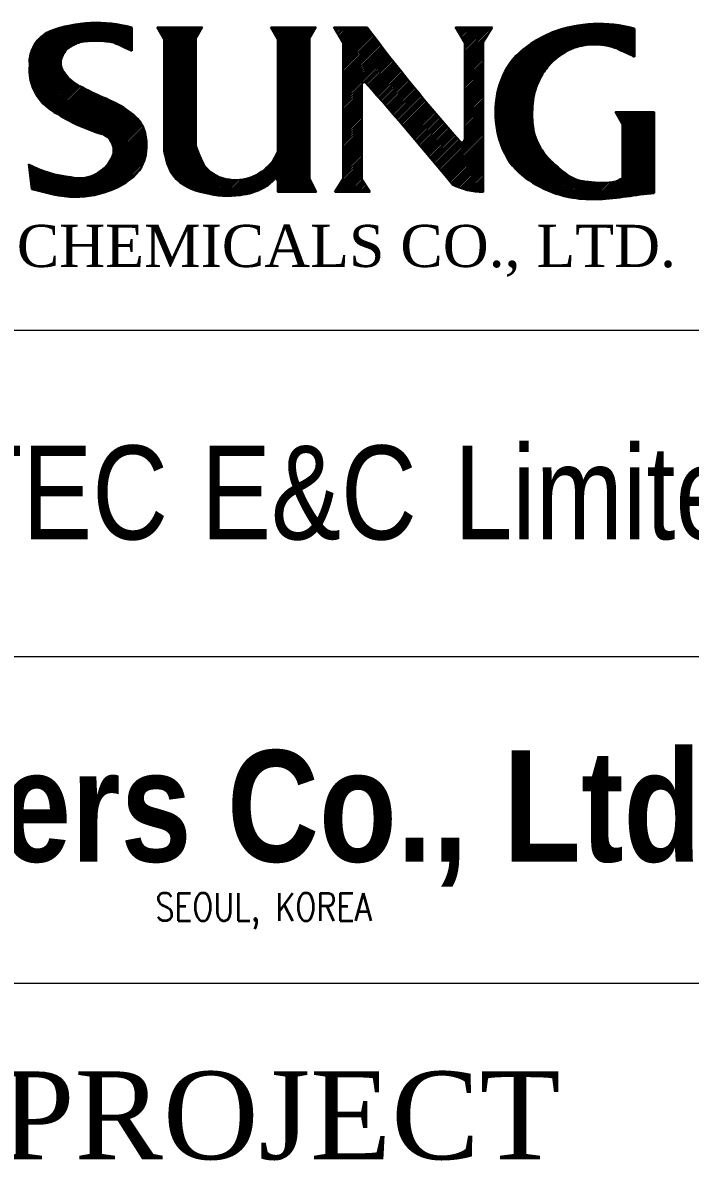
# Model space of a CAD drawing. Header units: millimetres. Extents: x 0 to 134087, y -49114 to 20834.
# Drawn here: x 58087 to 59029, y 1689 to 3294 of the extents above; entities that cross this region are included whole.
import ezdxf
from ezdxf.enums import TextEntityAlignment as Align

# ---------------------------------------------------------------- set-up
doc = ezdxf.new("R2010")
doc.units = ezdxf.units.MM
doc.header["$LTSCALE"] = 35
doc.linetypes.add('HIDDEN2', pattern=[0.1875, 0.125, -0.0625])
for name, color, linetype in [('9', 2, 'HIDDEN2'), ('border', 130, 'Continuous'), ('CON-R', 1, 'Continuous'), ('CON-Y', 2, 'Continuous'), ('FORM', 7, 'Continuous')]:
    doc.layers.add(name, color=color, linetype=linetype)
doc.styles.add('Logo', font='ARIALNB.TTF', dxfattribs={"width": 0.8})
doc.styles.add('SIMPLEX', font='simplex.shx', dxfattribs={"width": 0.8})
doc.styles.add('time', font='times.ttf', dxfattribs={"height": 5})
doc.styles.add('USER1', font='swiss.ttf', dxfattribs={"width": 0.8, "height": 5})

# ---------------------------------------------------------------- blocks, each defined once
blk = doc.blocks.new('etc')
at = {"color": 3}
blk.add_ellipse((25.309, -6.183), major_axis=(0, 5.343), ratio=0.29564, dxfattribs=at)
at = {"color": 6, "style": 'USER1'}
for s, height, p in [('e', 6.247, (17.392, -8.679)), ('T', 4.704, (25.028, -8.679)), ('E', 4.704, (29.553, -8.679)), ('C', 4.704, (34.516, -8.679))]:
    blk.add_text(s, height=height, dxfattribs=at).set_placement(p)
at = {"color": 4, "style": 'USER1', "width": 0.8}
for s, height, p in [('e', 5.105, (42.224, -8.115)), ('TEC', 3.7814, (45.221, -8.147)), ('E&C', 3.7814, (55.009, -8.147)), ('Limited', 3.7814, (65.203, -8.147))]:
    blk.add_text(s, height=height, dxfattribs=at).set_placement(p)
blk = doc.blocks.new('JNKLOGO')
at = {"layer": 'FORM', "color": 1, "style": 'Logo'}
blk.add_text('JNK Heaters Co., Ltd.', height=80, dxfattribs=at).set_placement((5378.13, 409.59))

msp = doc.modelspace()

# ---------------------------------------------------------------- linework, layer by layer
at = {"color": 5}
for p, q in [((58096.312, 3227.3628), (58159.8257, 3290.8765)), ((58096.3691, 3230.4066), (58156.1811, 3290.2186)), ((58096.384, 3224.4481), (58163.3841, 3291.4482)), ((58096.5703, 3221.6477), (58166.8629, 3291.9403)), ((58096.8592, 3218.9499), (58170.2678, 3292.3585)), ((58097.2413, 3216.3453), (58173.6037, 3292.7077)), ((58097.7088, 3213.8262), (58176.8751, 3292.9924)), ((58098.2556, 3211.3862), (58180.0858, 3293.2164)), ((58098.8762, 3209.0201), (58183.2392, 3293.3831)), ((58099.5661, 3206.7233), (58186.3385, 3293.4958)), ((58156.997, 3261.1675), (58189.3865, 3293.557)), ((58162.8957, 3264.0795), (58192.3856, 3293.5694)), ((58167.6493, 3265.8465), (58195.3381, 3293.5353)), ((58171.2023, 3266.4128), (58198.2462, 3293.4567)), ((58174.6412, 3266.865), (58201.1117, 3293.3355)), ((58177.9774, 3267.2145), (58203.9364, 3293.1734)), ((58181.2204, 3267.4707), (58206.7219, 3292.9722)), ((58184.3779, 3267.6416), (58209.4695, 3292.7332)), ((58187.4568, 3267.7338), (58212.1808, 3292.4578)), ((58190.4628, 3267.753), (58214.857, 3292.1472)), ((58193.4009, 3267.7044), (58217.4991, 3291.8027)), ((58196.2753, 3267.5922), (58220.1084, 3291.4252)), ((58199.09, 3267.4201), (58222.6858, 3291.0159)), ((58201.8483, 3267.1917), (58225.2322, 3290.5757)), ((58753.687, 3167.9302), (58876.3379, 3290.5811)), ((58753.7111, 3164.9677), (58879.7307, 3290.9873)), ((58753.7984, 3162.0682), (58883.0555, 3291.3253)), ((58753.9445, 3159.2277), (58886.3163, 3291.5994)), ((58845.1772, 3247.4736), (58889.5171, 3291.8135)), ((58853.1554, 3252.4651), (58892.6611, 3291.9709)), ((58859.1208, 3255.4439), (58895.7516, 3292.0746)), ((58864.1807, 3257.517), (58898.7911, 3292.1274)), ((58868.6816, 3259.0313), (58901.7821, 3292.1318)), ((58872.7898, 3260.1527), (58904.727, 3292.09)), ((58876.6103, 3260.9865), (58907.6278, 3292.004)), ((58880.2104, 3261.5999), (58910.4863, 3291.8758)), ((58883.634, 3262.0369), (58913.3042, 3291.707)), ((58886.9119, 3262.328), (58916.0831, 3291.4993)), ((58890.0662, 3262.4957), (58918.8246, 3291.254)), ((58893.1139, 3262.5566), (58921.5298, 3290.9726)), ((58896.0679, 3262.524), (58924.2001, 3290.6562)), ((58898.9381, 3262.4075), (58926.8366, 3290.306)), ((58096.4372, 3239.4348), (58144.6476, 3287.6452)), ((58096.4398, 3236.4507), (58148.6018, 3288.6127)), ((58096.5745, 3233.5987), (58152.4428, 3289.467)), ((58096.6434, 3242.6277), (58140.5673, 3286.5516)), ((58097.1137, 3246.0847), (58136.3456, 3285.3166)), ((58097.9399, 3249.8976), (58131.9631, 3283.9208)), ((58099.2965, 3254.2409), (58127.3954, 3282.3398)), ((58101.6165, 3259.5476), (58122.1477, 3280.0788)), ((58107.5445, 3268.4623), (58113.2331, 3274.1508)), ((58204.5531, 3266.9098), (58227.7486, 3290.1054)), ((58207.2071, 3266.5772), (58230.2358, 3289.6059)), ((58209.8128, 3266.1962), (58232.6945, 3289.0779)), ((58212.3723, 3265.769), (58235.1255, 3288.5221)), ((58214.8875, 3265.2975), (58237.5294, 3287.9393)), ((58217.3419, 3264.7651), (58239.9068, 3287.3301)), ((58219.4795, 3263.9161), (58241.1878, 3285.6244)), ((58221.5816, 3263.0315), (58241.1878, 3282.6377)), ((58223.6548, 3262.1179), (58241.1878, 3279.651)), ((58225.7052, 3261.1816), (58241.1878, 3276.6643)), ((58277.5946, 3286.1908), (58278.8528, 3287.449)), ((58278.6934, 3284.3029), (58281.8395, 3287.449)), ((58279.7923, 3282.4151), (58284.8262, 3287.449)), ((58280.8911, 3280.5272), (58287.8129, 3287.449)), ((58281.99, 3278.6394), (58290.7996, 3287.449)), ((58283.0888, 3276.7515), (58293.7863, 3287.449)), ((58284.1877, 3274.8637), (58296.773, 3287.449)), ((58285.2865, 3272.9758), (58299.7597, 3287.449)), ((58286.3854, 3271.088), (58302.7464, 3287.449)), ((58286.4148, 3268.1307), (58305.7331, 3287.449)), ((58286.4148, 3265.144), (58308.7198, 3287.449)), ((58286.4148, 3262.1573), (58311.7065, 3287.449)), ((58286.4148, 3259.1706), (58314.6932, 3287.449)), ((58286.4148, 3256.1839), (58317.6799, 3287.449)), ((58286.4148, 3253.1972), (58320.6665, 3287.449)), ((58286.4148, 3250.2105), (58323.6532, 3287.449)), ((58286.4148, 3247.2238), (58326.6399, 3287.449)), ((58286.4148, 3244.2371), (58329.6266, 3287.449)), ((58286.4148, 3241.2504), (58332.6133, 3287.449)), ((58286.4148, 3238.2637), (58335.6, 3287.449)), ((58286.4148, 3235.277), (58338.5867, 3287.449)), ((58286.4148, 3232.2903), (58340.196, 3286.0715)), ((58286.4148, 3229.3036), (58336.0364, 3278.9252)), ((58437.1129, 3287.414), (58437.1478, 3287.449)), ((58438.2117, 3285.5262), (58440.1345, 3287.449)), ((58439.3106, 3283.6383), (58443.1212, 3287.449)), ((58440.4094, 3281.7505), (58446.1079, 3287.449)), ((58441.5082, 3279.8626), (58449.0946, 3287.449)), ((58442.6071, 3277.9748), (58452.0813, 3287.449)), ((58443.7059, 3276.0869), (58455.068, 3287.449)), ((58444.8048, 3274.1991), (58458.0547, 3287.449)), ((58445.9036, 3272.3112), (58461.0414, 3287.449)), ((58446.6451, 3270.0659), (58464.0281, 3287.449)), ((58446.6451, 3267.0792), (58467.0148, 3287.449)), ((58446.6451, 3264.0925), (58470.0015, 3287.449)), ((58446.6451, 3261.1058), (58472.9882, 3287.449)), ((58446.6451, 3258.1191), (58475.9749, 3287.449)), ((58446.6451, 3255.1324), (58478.9616, 3287.449)), ((58446.6451, 3252.1457), (58481.9483, 3287.449)), ((58446.6451, 3249.159), (58484.935, 3287.449)), ((58446.6451, 3246.1724), (58487.9217, 3287.449)), ((58446.6451, 3243.1857), (58490.9084, 3287.449)), ((58446.6451, 3240.199), (58493.8951, 3287.449)), ((58446.6451, 3237.2123), (58496.8817, 3287.449)), ((58446.6451, 3234.2256), (58499.8684, 3287.449)), ((58446.6451, 3231.2389), (58498.962, 3283.5558)), ((58446.6451, 3228.2522), (58494.8024, 3276.4095)), ((58526.3162, 3287.3483), (58526.4169, 3287.449)), ((58527.5371, 3285.2506), (58529.7354, 3287.449)), ((58528.7581, 3283.153), (58533.054, 3287.449)), ((58529.979, 3281.0554), (58536.3725, 3287.449)), ((58531.2, 3278.9578), (58539.6911, 3287.449)), ((58532.4209, 3276.8602), (58543.0096, 3287.449)), ((58533.6418, 3274.7626), (58546.3282, 3287.449)), ((58534.8628, 3272.665), (58549.6468, 3287.449)), ((58536.0837, 3270.5674), (58552.9653, 3287.449)), ((58537.3047, 3268.4698), (58556.2839, 3287.449)), ((58538.5256, 3266.3722), (58559.6024, 3287.449)), ((58538.9738, 3263.5018), (58562.921, 3287.449)), ((58538.9738, 3260.1833), (58566.2395, 3287.449)), ((58538.9738, 3256.8647), (58569.5581, 3287.449)), ((58538.9738, 3253.5462), (58572.8766, 3287.449)), ((58538.9738, 3250.2276), (58574.5605, 3285.8142)), ((58538.9738, 3246.909), (58575.9805, 3283.9157)), ((58538.9738, 3243.5905), (58577.4022, 3282.0189)), ((58538.9738, 3240.2719), (58578.8256, 3280.1237)), ((58538.9738, 3236.9534), (58580.2506, 3278.2302)), ((58538.9738, 3233.6348), (58581.6773, 3276.3383)), ((58538.9738, 3230.3163), (58583.1056, 3274.4481)), ((58698.1268, 3286.5941), (58698.9817, 3287.449)), ((58699.3478, 3284.4965), (58702.3002, 3287.449)), ((58700.5687, 3282.3989), (58705.6188, 3287.449)), ((58701.7897, 3280.3013), (58708.9373, 3287.449)), ((58703.0106, 3278.2037), (58712.2559, 3287.449)), ((58704.2316, 3276.1061), (58715.5744, 3287.449)), ((58705.4525, 3274.0085), (58718.893, 3287.449)), ((58706.6734, 3271.9108), (58722.2115, 3287.449)), ((58707.8944, 3269.8132), (58725.5301, 3287.449)), ((58709.1153, 3267.7156), (58728.8487, 3287.449)), ((58710.3363, 3265.618), (58732.1672, 3287.449)), ((58710.3455, 3262.3087), (58735.4858, 3287.449)), ((58710.3455, 3258.9902), (58738.8043, 3287.449)), ((58710.3455, 3255.6716), (58742.1229, 3287.449)), ((58710.3455, 3252.3531), (58745.4414, 3287.449)), ((58710.3455, 3249.0345), (58748.76, 3287.449)), ((58710.3455, 3245.716), (58746.4471, 3281.8176)), ((58753.7306, 3170.9605), (58872.8719, 3290.1018)), ((58753.8472, 3174.0638), (58869.3274, 3289.544)), ((58754.0431, 3177.2464), (58865.6979, 3288.9013)), ((58754.3254, 3180.5154), (58861.9761, 3288.1661)), ((58754.7025, 3183.8792), (58858.1532, 3287.3299)), ((58755.1847, 3187.3481), (58854.2189, 3286.3824)), ((58755.784, 3190.9341), (58850.1611, 3285.3112)), ((58756.5154, 3194.6522), (58845.9645, 3284.1013)), ((58757.3984, 3198.522), (58841.6108, 3282.7343)), ((58758.4599, 3202.5701), (58837.0764, 3281.1866)), ((58759.7373, 3206.8342), (58832.0223, 3279.1192)), ((58761.286, 3211.3696), (58826.3983, 3276.4819)), ((58901.7304, 3262.213), (58929.4405, 3289.9231)), ((58904.449, 3261.9449), (58932.0125, 3289.5085)), ((58907.0978, 3261.6071), (58934.5539, 3289.0631)), ((58909.68, 3261.2025), (58937.0652, 3288.5878)), ((58912.1982, 3260.7341), (58939.5475, 3288.0834)), ((58914.655, 3260.2041), (58942.0015, 3287.5507)), ((58917.0522, 3259.6146), (58944.4278, 3286.9903)), ((58919.3916, 3258.9674), (58946.8272, 3286.403)), ((58921.6749, 3258.264), (58949.2003, 3285.7893)), ((58923.9033, 3257.5057), (58950.0814, 3283.6838)), ((58926.078, 3256.6936), (58950.0814, 3280.6971)), ((58928.2184, 3255.8474), (58950.0814, 3277.7104)), ((58930.3228, 3254.9651), (58950.0814, 3274.7237)), ((58227.7387, 3260.2285), (58241.1878, 3273.6776)), ((58229.761, 3259.2641), (58241.1878, 3270.6909)), ((58231.7776, 3258.294), (58241.1878, 3267.7042)), ((58233.7938, 3257.3235), (58241.1878, 3264.7175)), ((58235.8118, 3256.3548), (58241.1878, 3261.7308)), ((58237.8313, 3255.3876), (58241.1878, 3258.7441)), ((58286.4148, 3226.3169), (58331.8768, 3271.7789)), ((58286.4148, 3223.3302), (58331.4452, 3268.3607)), ((58286.4148, 3220.3435), (58331.4452, 3265.374)), ((58286.4148, 3217.3568), (58331.4452, 3262.3873)), ((58286.4148, 3214.3701), (58331.4452, 3259.4006)), ((58446.6451, 3225.2655), (58491.6755, 3270.2959)), ((58446.6451, 3222.2788), (58491.6755, 3267.3092)), ((58446.6451, 3219.2921), (58491.6755, 3264.3225)), ((58446.6451, 3216.3054), (58491.6755, 3261.3358)), ((58446.6451, 3213.3187), (58491.6755, 3258.3491)), ((58538.9738, 3226.9977), (58584.5356, 3272.5595)), ((58538.9738, 3223.6792), (58585.9673, 3270.6726)), ((58538.9738, 3220.3606), (58587.4006, 3268.7874)), ((58538.9738, 3217.0421), (58588.8355, 3266.9038)), ((58538.9738, 3213.7235), (58590.2722, 3265.0219)), ((58538.9738, 3210.405), (58591.7104, 3263.1416)), ((58538.9738, 3207.0864), (58593.1504, 3261.2629)), ((58538.9738, 3203.7679), (58594.5919, 3259.386)), ((58710.3455, 3242.3974), (58741.8254, 3273.8772)), ((58710.3455, 3239.0789), (58737.2036, 3265.9369)), ((58710.3455, 3235.7603), (58737.0087, 3262.4235)), ((58710.3455, 3232.4417), (58737.0087, 3259.1049)), ((58763.1907, 3216.2572), (58820.4489, 3273.5154)), ((58765.6101, 3221.6634), (58813.9898, 3270.0431)), ((58768.8665, 3227.9065), (58806.6761, 3265.716)), ((58773.9727, 3235.9993), (58797.4201, 3259.4467)), ((58932.3979, 3254.0534), (58950.0814, 3271.737)), ((58934.4497, 3253.1186), (58950.0814, 3268.7503)), ((58936.4843, 3252.1665), (58950.0814, 3265.7636)), ((58938.5072, 3251.2027), (58950.0814, 3262.7769)), ((58940.5241, 3250.2329), (58950.0814, 3259.7902)), ((58100.3216, 3204.4921), (58144.3625, 3248.533)), ((58101.1394, 3202.3232), (58142.3298, 3243.5137)), ((58239.8516, 3254.4212), (58241.1878, 3255.7574)), ((58286.4148, 3211.3834), (58331.4452, 3256.4139)), ((58286.4148, 3208.3967), (58331.4452, 3253.4272)), ((58286.4148, 3205.41), (58331.4452, 3250.4405)), ((58286.4148, 3202.4233), (58331.4452, 3247.4538)), ((58286.4148, 3199.4366), (58331.4452, 3244.4671)), ((58446.6451, 3210.332), (58491.6755, 3255.3625)), ((58446.6451, 3207.3453), (58491.6755, 3252.3758)), ((58446.6451, 3204.3586), (58491.6755, 3249.3891)), ((58446.6451, 3201.3719), (58491.6755, 3246.4024)), ((58446.6451, 3198.3852), (58491.6755, 3243.4157)), ((58538.9738, 3200.4493), (58596.0352, 3257.5106)), ((58538.9738, 3197.1307), (58597.4801, 3255.637)), ((58538.9738, 3193.8122), (58598.9266, 3253.765)), ((58538.9738, 3190.4936), (58600.3748, 3251.8946)), ((58538.9738, 3187.1751), (58601.8246, 3250.0259)), ((58538.9738, 3183.8565), (58603.2761, 3248.1588)), ((58567.5194, 3209.0836), (58604.7292, 3246.2934)), ((58570.6952, 3208.9408), (58606.184, 3244.4296)), ((58572.3627, 3207.2897), (58607.6404, 3242.5675)), ((58710.3455, 3229.1232), (58737.0087, 3255.7864)), ((58710.3455, 3225.8046), (58737.0087, 3252.4678)), ((58710.3455, 3222.4861), (58737.0087, 3249.1493)), ((58710.3455, 3219.1675), (58737.0087, 3245.8307)), ((58710.3455, 3215.849), (58737.0087, 3242.5121)), ((58942.5401, 3249.2622), (58950.0814, 3256.8035)), ((58944.558, 3248.2934), (58950.0814, 3253.8168)), ((58946.5774, 3247.3261), (58950.0814, 3250.8301)), ((58948.5977, 3246.3597), (58950.0814, 3247.8434)), ((58102.0166, 3200.2138), (58141.5472, 3239.7444)), ((58102.951, 3198.1614), (58141.3932, 3236.6037)), ((58103.9403, 3196.164), (58141.6573, 3233.881)), ((58104.9829, 3194.2199), (58142.2065, 3231.4435)), ((58106.0772, 3192.3275), (58142.9576, 3229.2079)), ((58107.2218, 3190.4855), (58143.8625, 3227.1261)), ((58286.4148, 3196.4499), (58331.4452, 3241.4804)), ((58286.4148, 3193.4632), (58331.4452, 3238.4937)), ((58286.4148, 3190.4765), (58331.4452, 3235.507)), ((58286.4148, 3187.4898), (58331.4452, 3232.5203)), ((58286.4148, 3184.5031), (58331.4452, 3229.5336)), ((58286.4148, 3181.5164), (58331.4452, 3226.5469)), ((58446.6451, 3195.3985), (58491.6755, 3240.429)), ((58446.6451, 3192.4118), (58491.6755, 3237.4423)), ((58446.6451, 3189.4251), (58491.6755, 3234.4556)), ((58446.6451, 3186.4384), (58491.6755, 3231.4689)), ((58446.6451, 3183.4517), (58491.6755, 3228.4822)), ((58573.9202, 3205.5287), (58609.0985, 3240.707)), ((58575.477, 3203.7669), (58610.5582, 3238.8481)), ((58577.0329, 3202.0043), (58612.0196, 3236.9909)), ((58578.5881, 3200.2409), (58613.4826, 3235.1354)), ((58580.1424, 3198.4767), (58614.9472, 3233.2815)), ((58581.696, 3196.7117), (58616.4135, 3231.4292)), ((58583.2487, 3194.9459), (58617.8815, 3229.5786)), ((58584.8006, 3193.1792), (58619.351, 3227.7296)), ((58710.3455, 3212.5304), (58737.0087, 3239.1936)), ((58710.3455, 3209.2119), (58737.0087, 3235.875)), ((58710.3455, 3205.8933), (58737.0087, 3232.5565)), ((58710.3455, 3202.5748), (58737.0087, 3229.2379)), ((58754.1461, 3156.4425), (58824.5247, 3226.8212)), ((58108.4158, 3188.6927), (58144.8907, 3225.1676)), ((58109.6581, 3186.9483), (58146.0215, 3223.3117)), ((58110.948, 3185.2515), (58147.2403, 3221.5439)), ((58112.2849, 3183.6018), (58148.5372, 3219.854)), ((58113.6684, 3181.9985), (58149.9062, 3218.2363)), ((58115.0981, 3180.4415), (58151.343, 3216.6865)), ((58116.5738, 3178.9306), (58152.8435, 3215.2002)), ((58118.0956, 3177.4656), (58154.4033, 3213.7734)), ((58119.6634, 3176.0467), (58156.0184, 3212.4018)), ((58121.2775, 3174.6742), (58157.6846, 3211.0812)), ((58286.4148, 3178.5297), (58331.4452, 3223.5602)), ((58286.4148, 3175.543), (58331.4452, 3220.5735)), ((58286.4148, 3172.5563), (58331.4452, 3217.5868)), ((58286.4148, 3169.5696), (58331.4452, 3214.6001)), ((58286.4148, 3166.5829), (58331.4452, 3211.6134)), ((58446.6451, 3180.465), (58491.6755, 3225.4955)), ((58446.6451, 3177.4783), (58491.6755, 3222.5088)), ((58446.6451, 3174.4916), (58491.6755, 3219.5221)), ((58446.6451, 3171.5049), (58491.6755, 3216.5354)), ((58446.6451, 3168.5182), (58491.6755, 3213.5487)), ((58446.6451, 3165.5315), (58491.6755, 3210.562)), ((58586.3518, 3191.4118), (58620.8223, 3225.8823)), ((58587.9021, 3189.6436), (58622.2951, 3224.0366)), ((58589.4516, 3187.8746), (58623.7696, 3222.1926)), ((58591.0004, 3186.1048), (58625.2458, 3220.3502)), ((58592.5483, 3184.3341), (58626.7236, 3218.5094)), ((58594.0954, 3182.5627), (58628.203, 3216.6703)), ((58595.6417, 3180.7904), (58629.684, 3214.8328)), ((58597.1872, 3179.0174), (58631.1668, 3212.9969)), ((58598.7319, 3177.2435), (58632.6511, 3211.1627)), ((58710.3455, 3199.2562), (58737.0087, 3225.9194)), ((58710.3455, 3195.9377), (58737.0087, 3222.6008)), ((58710.3455, 3192.6191), (58737.0087, 3219.2823)), ((58710.3455, 3189.3005), (58737.0087, 3215.9637)), ((58710.3455, 3185.982), (58737.0087, 3212.6452)), ((58754.3998, 3153.7095), (58819.0779, 3218.3876)), ((58754.7028, 3151.0258), (58815.7082, 3212.0312)), ((58122.9383, 3173.3482), (58159.3977, 3209.8077)), ((58124.6461, 3172.0694), (58161.1538, 3208.577)), ((58126.4018, 3170.8384), (58162.9485, 3207.385)), ((58128.2024, 3169.6522), (58164.7777, 3206.2276)), ((58130.0199, 3168.4831), (58166.6372, 3205.1003)), ((58131.8493, 3167.3258), (58168.5226, 3203.999)), ((58133.6907, 3166.1805), (58170.4309, 3202.9206)), ((58135.5441, 3165.0472), (58172.3607, 3201.8638)), ((58137.4096, 3163.926), (58174.3108, 3200.8272)), ((58139.2873, 3162.817), (58176.2798, 3199.8095)), ((58141.1772, 3161.7202), (58178.2664, 3198.8093)), ((58143.0795, 3160.6358), (58180.2689, 3197.8252)), ((58144.9941, 3159.5637), (58182.2859, 3196.8555)), ((58146.9212, 3158.5041), (58184.3158, 3195.8987)), ((58148.8609, 3157.4571), (58186.3569, 3194.953)), ((58150.8132, 3156.4227), (58188.4074, 3194.0169)), ((58286.4148, 3163.5962), (58331.4452, 3208.6267)), ((58286.4148, 3160.6095), (58331.4452, 3205.64)), ((58286.4148, 3157.6228), (58331.4452, 3202.6533)), ((58286.4148, 3154.6361), (58331.4452, 3199.6666)), ((58286.4148, 3151.6494), (58331.4452, 3196.6799)), ((58446.6451, 3162.5448), (58491.6755, 3207.5753)), ((58446.6451, 3159.5581), (58491.6755, 3204.5886)), ((58446.6451, 3156.5714), (58491.6755, 3201.6019)), ((58446.6451, 3153.5847), (58491.6755, 3198.6152)), ((58446.6451, 3150.598), (58491.6755, 3195.6285)), ((58538.9738, 3180.538), (58565.9713, 3207.5354)), ((58538.9738, 3177.2194), (58565.637, 3203.8826)), ((58538.9738, 3173.9009), (58565.637, 3200.564)), ((58538.9738, 3170.5823), (58565.637, 3197.2455)), ((58538.9738, 3167.2638), (58565.637, 3193.9269)), ((58600.2758, 3175.4689), (58634.1371, 3209.3301)), ((58601.8189, 3173.6934), (58635.6247, 3207.4992)), ((58603.3612, 3171.9172), (58637.1139, 3205.6699)), ((58604.9027, 3170.1401), (58638.6048, 3203.8422)), ((58606.4434, 3168.3622), (58640.0973, 3202.0162)), ((58607.9833, 3166.5836), (58641.5915, 3200.1918)), ((58609.5223, 3164.8041), (58643.0873, 3198.369)), ((58611.0606, 3163.0238), (58644.5847, 3196.5479)), ((58612.5981, 3161.2427), (58646.0838, 3194.7284)), ((58710.3455, 3182.6634), (58737.0087, 3209.3266)), ((58710.3455, 3179.3449), (58737.0087, 3206.0081)), ((58710.3455, 3176.0263), (58737.0087, 3202.6895)), ((58710.3455, 3172.7078), (58737.0087, 3199.3709)), ((58710.3455, 3169.3892), (58737.0087, 3196.0524)), ((58755.0525, 3148.3889), (58813.2962, 3206.6325)), ((58755.4466, 3145.7963), (58811.4794, 3201.829)), ((58755.8831, 3143.246), (58810.0839, 3197.4469)), ((58152.7783, 3155.4011), (58190.4658, 3193.0885)), ((58154.7562, 3154.3922), (58192.53, 3192.1661)), ((58156.747, 3153.3964), (58194.5985, 3191.2479)), ((58158.7508, 3152.4135), (58196.6693, 3190.332)), ((58160.7678, 3151.4438), (58198.7407, 3189.4167)), ((58162.798, 3150.4873), (58200.8107, 3188.5)), ((58164.8416, 3149.5442), (58202.8776, 3187.5802)), ((58166.8987, 3148.6146), (58204.9396, 3186.6555)), ((58168.9693, 3147.6985), (58206.9949, 3185.7241)), ((58171.0537, 3146.7962), (58209.0416, 3184.7841)), ((58173.1519, 3145.9077), (58211.0782, 3183.834)), ((58175.2642, 3145.0333), (58213.1029, 3182.872)), ((58177.3905, 3144.1729), (58215.1141, 3181.8965)), ((58179.5311, 3143.3269), (58217.1103, 3180.906)), ((58181.6862, 3142.4952), (58219.0899, 3179.8989)), ((58183.8558, 3141.6782), (58221.0515, 3178.8738)), ((58286.4148, 3148.6627), (58331.4452, 3193.6932)), ((58286.4148, 3145.676), (58331.4452, 3190.7065)), ((58286.4148, 3142.6893), (58331.4452, 3187.7198)), ((58286.4148, 3139.7026), (58331.4452, 3184.7331)), ((58286.4148, 3136.7159), (58331.4452, 3181.7464)), ((58286.4148, 3133.7292), (58331.4452, 3178.7597)), ((58446.6451, 3147.6113), (58491.6755, 3192.6418)), ((58446.6451, 3144.6246), (58491.6755, 3189.6551)), ((58446.6451, 3141.6379), (58491.6755, 3186.6684)), ((58446.6451, 3138.6512), (58491.6755, 3183.6817)), ((58446.6451, 3135.6645), (58491.6755, 3180.695)), ((58538.9738, 3163.9452), (58565.637, 3190.6084)), ((58538.9738, 3160.6267), (58565.637, 3187.2898)), ((58538.9738, 3157.3081), (58565.637, 3183.9713)), ((58538.9738, 3153.9895), (58565.637, 3180.6527)), ((58614.1347, 3159.4608), (58647.5844, 3192.9105)), ((58615.6706, 3157.6781), (58649.0868, 3191.0943)), ((58617.2056, 3155.8946), (58650.5907, 3189.2797)), ((58618.7399, 3154.1103), (58652.0963, 3187.4667)), ((58620.2733, 3152.3252), (58653.6035, 3185.6554)), ((58621.806, 3150.5393), (58655.1124, 3183.8457)), ((58623.3378, 3148.7526), (58656.6229, 3182.0376)), ((58624.8688, 3146.965), (58658.135, 3180.2312)), ((58626.399, 3145.1767), (58659.6487, 3178.4264)), ((58710.3455, 3166.0707), (58737.0087, 3192.7338)), ((58710.3455, 3162.7521), (58737.0087, 3189.4153)), ((58710.3455, 3159.4336), (58737.0087, 3186.0967)), ((58710.3455, 3156.115), (58737.0087, 3182.7782)), ((58710.3455, 3152.7965), (58737.0087, 3179.4596)), ((58756.3599, 3140.7361), (58809.0083, 3193.3845)), ((58756.8757, 3138.2652), (58808.1744, 3189.564)), ((58757.4295, 3135.8324), (58807.5265, 3185.9294)), ((58758.0208, 3133.4369), (58807.0266, 3182.4427)), ((58758.6488, 3131.0783), (58806.6474, 3179.0768)), ((58186.0402, 3140.8758), (58222.9937, 3177.8293)), ((58188.2395, 3140.0884), (58224.9153, 3176.7642)), ((58190.4539, 3139.3161), (58226.815, 3175.6772)), ((58192.6836, 3138.5591), (58228.6916, 3174.5671)), ((58194.9287, 3137.8175), (58230.5441, 3173.4329)), ((58197.1895, 3137.0916), (58232.3715, 3172.2737)), ((58199.4645, 3136.3799), (58234.1729, 3171.0884)), ((58201.592, 3135.5207), (58235.947, 3169.8758)), ((58203.5596, 3134.5016), (58237.6917, 3168.6338)), ((58205.3809, 3133.3362), (58239.4048, 3167.3601)), ((58207.0644, 3132.033), (58241.0838, 3166.0524)), ((58208.6148, 3130.5967), (58242.7263, 3164.7082)), ((58210.0334, 3129.0287), (58244.3296, 3163.3248)), ((58211.3185, 3127.327), (58245.8908, 3161.8993)), ((58286.4148, 3130.7425), (58331.4452, 3175.773)), ((58286.4148, 3127.7558), (58331.4452, 3172.7863)), ((58286.4148, 3124.7691), (58331.4452, 3169.7996)), ((58286.4148, 3121.7824), (58331.4452, 3166.8129)), ((58286.4148, 3118.7957), (58331.4452, 3163.8262)), ((58446.6451, 3132.6778), (58491.6755, 3177.7083)), ((58446.6451, 3129.6911), (58491.6755, 3174.7216)), ((58446.6451, 3126.7044), (58491.6755, 3171.7349)), ((58446.6451, 3123.7177), (58491.6755, 3168.7482)), ((58446.6451, 3120.731), (58491.6755, 3165.7615)), ((58446.6451, 3117.7443), (58491.6755, 3162.7748)), ((58538.9738, 3150.671), (58565.637, 3177.3342)), ((58538.9738, 3147.3524), (58565.637, 3174.0156)), ((58538.9738, 3144.0339), (58565.637, 3170.6971)), ((58538.9738, 3140.7153), (58565.637, 3167.3785)), ((58538.9738, 3137.3968), (58565.637, 3164.0599)), ((58627.9284, 3143.3875), (58661.1641, 3176.6232)), ((58629.457, 3141.5976), (58662.6811, 3174.8216)), ((58630.9849, 3139.8068), (58664.1997, 3173.0217)), ((58632.5118, 3138.0153), (58665.7199, 3171.2234)), ((58634.038, 3136.2229), (58667.2418, 3169.4267)), ((58635.5634, 3134.4298), (58668.7653, 3167.6316)), ((58637.088, 3132.6358), (58670.2904, 3165.8382)), ((58638.6118, 3130.841), (58671.8172, 3164.0464)), ((58640.1347, 3129.0454), (58673.3456, 3162.2563)), ((58710.3455, 3149.4779), (58737.0087, 3176.1411)), ((58710.3455, 3146.1594), (58737.0087, 3172.8225)), ((58710.3455, 3142.8408), (58737.0087, 3169.504)), ((58710.3455, 3139.5222), (58737.0087, 3166.1854)), ((58710.3455, 3136.2037), (58737.0087, 3162.8669)), ((58759.3132, 3128.7559), (58806.3687, 3175.8114)), ((58760.0134, 3126.4694), (58806.1749, 3172.6309)), ((58760.749, 3124.2184), (58806.0535, 3169.5229)), ((58761.5199, 3122.0026), (58805.9945, 3166.4771)), ((58762.3258, 3119.8218), (58805.9894, 3163.4854)), ((58923.5865, 3167.5879), (58923.859, 3167.8604)), ((58924.6853, 3165.7001), (58926.8457, 3167.8604)), ((58925.7842, 3163.8122), (58929.8324, 3167.8604)), ((58926.883, 3161.9244), (58932.8191, 3167.8604)), ((58927.9819, 3160.0365), (58935.8058, 3167.8604)), ((58929.0807, 3158.1487), (58938.7925, 3167.8604)), ((58930.1796, 3156.2608), (58941.7792, 3167.8604)), ((58931.2784, 3154.373), (58944.7659, 3167.8604)), ((58932.3773, 3152.4851), (58947.7526, 3167.8604)), ((58932.9804, 3150.1016), (58950.7393, 3167.8604)), ((58932.9804, 3147.1149), (58953.726, 3167.8604)), ((58932.9804, 3144.1282), (58956.7127, 3167.8604)), ((58932.9804, 3141.1415), (58959.6994, 3167.8604)), ((58932.9804, 3138.1548), (58962.6861, 3167.8604)), ((58932.9804, 3135.1681), (58965.6728, 3167.8604)), ((58932.9804, 3132.1814), (58968.6595, 3167.8604)), ((58932.9804, 3129.1947), (58971.6462, 3167.8604)), ((58932.9804, 3126.208), (58974.6329, 3167.8604)), ((58932.9804, 3123.2213), (58977.6196, 3167.8604)), ((58932.9804, 3120.2346), (58978.0109, 3165.2651)), ((58932.9804, 3117.2479), (58978.0109, 3162.2784)), ((58211.8798, 3101.008), (58257.4084, 3146.5366)), ((58212.4649, 3125.4868), (58247.4067, 3160.4286)), ((58213.4636, 3123.4987), (58248.8741, 3158.9092)), ((58214.3, 3121.3484), (58250.289, 3157.3374)), ((58214.4359, 3106.5508), (58256.4134, 3148.5284)), ((58214.9519, 3119.0136), (58251.6474, 3155.7091)), ((58215.3063, 3110.4079), (58255.3339, 3150.4356)), ((58215.3843, 3116.4593), (58252.9446, 3154.0196)), ((58215.5387, 3113.627), (58254.1754, 3152.2638)), ((58286.4148, 3115.809), (58331.4452, 3160.8395)), ((58286.4535, 3112.861), (58331.4452, 3157.8528)), ((58286.9435, 3110.3644), (58331.4452, 3154.8661)), ((58287.4597, 3107.8939), (58331.4452, 3151.8794)), ((58288.0061, 3105.4536), (58331.4452, 3148.8927)), ((58288.5868, 3103.0476), (58331.4452, 3145.906)), ((58394.4794, 3050.6451), (58491.6755, 3147.8413)), ((58440.2631, 3099.4156), (58491.6755, 3150.828)), ((58444.6227, 3106.7619), (58491.6755, 3153.8147)), ((58446.6451, 3114.7576), (58491.6755, 3159.7881)), ((58446.6451, 3111.7709), (58491.6755, 3156.8014)), ((58538.9738, 3134.0782), (58565.637, 3160.7414)), ((58538.9738, 3130.7597), (58565.637, 3157.4228)), ((58538.9738, 3127.4411), (58565.637, 3154.1043)), ((58538.9738, 3124.1226), (58565.637, 3150.7857)), ((58538.9738, 3120.804), (58565.637, 3147.4672)), ((58641.6569, 3127.249), (58674.8756, 3160.4677)), ((58643.1782, 3125.4518), (58676.4072, 3158.6808)), ((58644.6988, 3123.6538), (58677.9405, 3156.8955)), ((58646.2185, 3121.855), (58679.4754, 3155.1118)), ((58647.7375, 3120.0554), (58681.0119, 3153.3298)), ((58649.2556, 3118.2549), (58682.55, 3151.5494)), ((58650.7729, 3116.4537), (58684.0898, 3149.7706)), ((58652.2894, 3114.6517), (58685.6311, 3147.9934)), ((58653.8051, 3112.8488), (58687.1741, 3146.2178)), ((58673.4358, 3089.3382), (58737.0087, 3152.9112)), ((58674.9401, 3087.5241), (58737.0087, 3149.5926)), ((58676.4437, 3085.7091), (58737.0087, 3146.2741)), ((58710.3455, 3132.8851), (58737.0087, 3159.5483)), ((58710.3455, 3129.5666), (58737.0087, 3156.2298)), ((58763.1665, 3117.6757), (58806.0333, 3160.5426)), ((58764.0419, 3115.5644), (58806.1296, 3157.6522)), ((58764.9518, 3113.4877), (58806.2829, 3154.8187)), ((58765.8964, 3111.4455), (58806.4969, 3152.0461)), ((58766.8755, 3109.438), (58806.7747, 3149.3372)), ((58767.8893, 3107.4651), (58807.1186, 3146.6943)), ((58932.9804, 3114.2612), (58978.0109, 3159.2917)), ((58932.9804, 3111.2745), (58978.0109, 3156.305)), ((58932.9804, 3108.2878), (58978.0109, 3153.3183)), ((58932.9804, 3105.3011), (58978.0109, 3150.3316)), ((58932.9804, 3102.3144), (58978.0109, 3147.3449)), ((58161.7945, 3047.9361), (58258.3179, 3144.4595)), ((58164.7961, 3047.9509), (58259.1417, 3142.2965)), ((58167.874, 3048.0421), (58259.8792, 3140.0474)), ((58171.0338, 3048.2153), (58260.5298, 3137.7113)), ((58174.2821, 3048.4768), (58261.0927, 3135.2875)), ((58177.6262, 3048.8342), (58261.5669, 3132.7749)), ((58181.0748, 3049.2962), (58261.9511, 3130.1725)), ((58289.2053, 3100.6794), (58331.4452, 3142.9193)), ((58289.8651, 3098.3525), (58331.4452, 3139.9326)), ((58290.5696, 3096.0702), (58331.4452, 3136.9459)), ((58291.3218, 3093.8358), (58331.4452, 3133.9592)), ((58292.125, 3091.6523), (58331.4452, 3130.9725)), ((58397.9842, 3051.1633), (58491.6755, 3144.8546)), ((58401.6208, 3051.8132), (58491.6755, 3141.8679)), ((58405.4205, 3052.6261), (58491.6755, 3138.8812)), ((58409.4294, 3053.6484), (58491.6755, 3135.8945)), ((58413.7212, 3054.9535), (58491.6755, 3132.9078)), ((58418.426, 3056.6716), (58491.6755, 3129.9211)), ((58538.9738, 3117.4855), (58565.637, 3144.1486)), ((58538.9738, 3114.1669), (58565.637, 3140.8301)), ((58538.9738, 3110.8483), (58565.637, 3137.5115)), ((58538.9738, 3107.5298), (58565.637, 3134.193)), ((58538.9738, 3104.2112), (58565.637, 3130.8744)), ((58655.32, 3111.0451), (58688.7188, 3144.4439)), ((58656.8341, 3109.2407), (58690.265, 3142.6716)), ((58658.3474, 3107.4354), (58691.8129, 3140.9009)), ((58659.8599, 3105.6293), (58693.3624, 3139.1318)), ((58661.3715, 3103.8224), (58694.9135, 3137.3644)), ((58662.8824, 3102.0147), (58696.4662, 3135.5986)), ((58664.3924, 3100.2062), (58698.0205, 3133.8344)), ((58665.9017, 3098.3969), (58699.5765, 3132.0718)), ((58667.4101, 3096.5868), (58701.1341, 3130.3108)), ((58677.9465, 3083.8933), (58737.0087, 3142.9555)), ((58679.4485, 3082.0767), (58737.0087, 3139.637)), ((58680.9496, 3080.2593), (58737.0087, 3136.3184)), ((58682.45, 3078.4411), (58737.0087, 3132.9999)), ((58768.9379, 3105.5269), (58807.5301, 3144.1191)), ((58770.0213, 3103.6237), (58808.0102, 3141.6126)), ((58771.1398, 3101.7555), (58808.5597, 3139.1754)), ((58772.2937, 3099.9226), (58809.1785, 3136.8075)), ((58773.4831, 3098.1253), (58809.8661, 3134.5084)), ((58774.7083, 3096.3639), (58810.6183, 3132.2739)), ((58775.9697, 3094.6386), (58811.4302, 3130.0991)), ((58932.9804, 3099.3277), (58978.0109, 3144.3582)), ((58932.9804, 3096.341), (58978.0109, 3141.3715)), ((58932.9804, 3093.3543), (58978.0109, 3138.3848)), ((58932.9804, 3090.3676), (58978.0109, 3135.3981)), ((58932.9804, 3087.3809), (58978.0109, 3132.4114)), ((58184.6384, 3049.873), (58262.2438, 3127.4785)), ((58188.3291, 3050.5771), (58262.4425, 3124.6905)), ((58192.162, 3051.4233), (58262.5391, 3121.8004)), ((58196.1557, 3052.4302), (58262.5205, 3118.7951)), ((58200.3334, 3053.6213), (58262.3688, 3115.6567)), ((58292.9821, 3089.5227), (58331.4452, 3127.9858)), ((58293.8961, 3087.45), (58331.4452, 3124.9991)), ((58294.8699, 3085.4371), (58331.4452, 3122.0124)), ((58295.9064, 3083.4869), (58331.7763, 3119.3568)), ((58297.0086, 3081.6024), (58332.5334, 3117.1273)), ((58298.1795, 3079.7866), (58333.2985, 3114.9056)), ((58423.8228, 3059.0817), (58491.6755, 3126.9344)), ((58430.7938, 3063.066), (58491.6755, 3123.9477)), ((58444.1223, 3073.4078), (58491.6755, 3120.961)), ((58446.2164, 3072.5152), (58491.6755, 3117.9743)), ((58446.6451, 3069.9571), (58491.6755, 3114.9876)), ((58538.9738, 3100.8927), (58565.637, 3127.5559)), ((58538.9738, 3097.5741), (58565.637, 3124.2373)), ((58538.9738, 3094.2556), (58565.637, 3120.9187)), ((58538.9738, 3090.937), (58565.637, 3117.6002)), ((58538.9738, 3087.6185), (58565.637, 3114.2816)), ((58668.9177, 3094.7759), (58702.6933, 3128.5515)), ((58670.4245, 3092.9641), (58704.2541, 3126.7937)), ((58671.9306, 3091.1516), (58706.2494, 3125.4705)), ((58683.9495, 3076.6221), (58737.0087, 3129.6813)), ((58685.4482, 3074.8023), (58737.0087, 3126.3628)), ((58686.9461, 3072.9817), (58737.0087, 3123.0442)), ((58688.4433, 3071.1602), (58737.0087, 3119.7257)), ((58689.9396, 3069.338), (58737.0087, 3116.4071)), ((58777.2676, 3092.9498), (58812.2973, 3127.9795)), ((58778.6025, 3091.298), (58813.2161, 3125.9116)), ((58779.9742, 3089.683), (58814.1834, 3123.8922)), ((58781.3818, 3088.1039), (58815.1965, 3121.9186)), ((58782.8242, 3086.5596), (58816.2532, 3119.9885)), ((58784.3004, 3085.049), (58817.3513, 3118.1)), ((58785.8094, 3083.5714), (58818.4892, 3116.2512)), ((58787.3504, 3082.1257), (58819.6654, 3114.4407)), ((58905.6881, 3045.155), (58978.0109, 3117.4779)), ((58908.8905, 3045.3707), (58978.0109, 3114.4912)), ((58932.9804, 3084.3942), (58978.0109, 3129.4247)), ((58932.9804, 3081.4075), (58978.0109, 3126.438)), ((58932.9804, 3078.4208), (58978.0109, 3123.4513)), ((58932.9804, 3075.4341), (58978.0109, 3120.4646)), ((58203.7304, 3054.6944), (58262.1432, 3113.1072)), ((58208.3164, 3056.2937), (58261.6863, 3109.6636)), ((58213.1985, 3058.1891), (58260.9932, 3105.9838)), ((58218.453, 3060.4569), (58259.9778, 3101.9817)), ((58299.4219, 3078.0423), (58334.0769, 3112.6973)), ((58300.7384, 3076.3721), (58334.874, 3110.5077)), ((58302.1277, 3074.7747), (58335.6953, 3108.3423)), ((58303.5864, 3073.2467), (58336.5459, 3106.2062)), ((58305.1114, 3071.785), (58337.4312, 3104.1048)), ((58306.6997, 3070.3866), (58338.3562, 3102.0431)), ((58308.3486, 3069.0489), (58339.3259, 3100.0261)), ((58310.0558, 3067.7693), (58340.3452, 3098.0588)), ((58446.6451, 3066.9705), (58491.6755, 3112.0009)), ((58446.6451, 3063.9838), (58491.6755, 3109.0142)), ((58446.6451, 3060.9971), (58491.6755, 3106.0275)), ((58446.6451, 3058.0104), (58491.6755, 3103.0408)), ((58446.7979, 3055.1765), (58491.6755, 3100.0541)), ((58535.3232, 3067.375), (58565.637, 3097.6889)), ((58538.9738, 3084.2999), (58565.637, 3110.9631)), ((58538.9738, 3080.9814), (58565.637, 3107.6445)), ((58538.9738, 3077.6628), (58565.637, 3104.326)), ((58538.9738, 3074.3443), (58565.637, 3101.0074)), ((58691.435, 3067.5149), (58737.0087, 3113.0886)), ((58692.9525, 3065.7138), (58737.0087, 3109.77)), ((58695.1866, 3064.6293), (58737.0087, 3106.4514)), ((58697.4656, 3063.5898), (58737.0087, 3103.1329)), ((58699.7909, 3062.5965), (58737.0087, 3099.8143)), ((58788.9225, 3080.7111), (58820.8786, 3112.6671)), ((58790.5249, 3079.3268), (58822.1277, 3110.9296)), ((58792.1567, 3077.9719), (58823.4118, 3109.227)), ((58793.8173, 3076.6458), (58824.7303, 3107.5588)), ((58795.506, 3075.3477), (58826.0824, 3105.9242)), ((58797.2219, 3074.077), (58827.4667, 3104.3218)), ((58798.9645, 3072.8329), (58828.8812, 3102.7496)), ((58800.7331, 3071.6148), (58830.3239, 3101.2056)), ((58802.5271, 3070.4221), (58831.7928, 3099.6878)), ((58804.3459, 3069.2542), (58833.2857, 3098.194)), ((58912.1296, 3045.6232), (58978.0109, 3111.5045)), ((58915.4036, 3045.9104), (58978.0109, 3108.5178)), ((58918.7099, 3046.2301), (58978.0109, 3105.5311)), ((58922.0462, 3046.5797), (58978.0109, 3102.5444)), ((58925.4094, 3046.9562), (58978.0109, 3099.5577)), ((58095.7307, 3092.3801), (58096.9096, 3093.559)), ((58096.0574, 3089.7201), (58098.8784, 3092.5411)), ((58096.384, 3087.06), (58100.8708, 3091.5467)), ((58096.7107, 3084.4), (58102.8869, 3090.5762)), ((58097.0374, 3081.74), (58104.9273, 3089.6299)), ((58097.364, 3079.0799), (58106.9922, 3088.7081)), ((58097.6907, 3076.4199), (58109.0822, 3087.8114)), ((58098.0174, 3073.7599), (58111.1976, 3086.9401)), ((58098.344, 3071.0998), (58113.3388, 3086.0946)), ((58098.6707, 3068.4398), (58115.5065, 3085.2756)), ((58098.9973, 3065.7798), (58117.7012, 3084.4836)), ((58099.324, 3063.1197), (58119.9233, 3083.719)), ((58099.6507, 3060.4597), (58122.1736, 3082.9826)), ((58101.0159, 3058.8382), (58124.4526, 3082.275)), ((58103.3707, 3058.2063), (58126.7612, 3081.5968)), ((58158.8643, 3047.9925), (58192.9274, 3082.0557)), ((58224.2492, 3063.2664), (58258.4734, 3097.4906)), ((58232.8006, 3068.1683), (58255.2828, 3090.6505)), ((58311.8187, 3066.5456), (58341.419, 3096.1458)), ((58313.6353, 3065.3754), (58342.5517, 3094.2918)), ((58315.5034, 3064.2568), (58343.7478, 3092.5013)), ((58317.4211, 3063.1878), (58345.0117, 3090.7785)), ((58319.3865, 3062.1666), (58346.3475, 3089.1276)), ((58321.398, 3061.1914), (58347.7591, 3087.5525)), ((58323.4539, 3060.2606), (58349.2503, 3086.057)), ((58325.5526, 3059.3726), (58350.8217, 3084.6417)), ((58327.6927, 3058.5259), (58352.4706, 3083.3038)), ((58329.8726, 3057.7192), (58354.1944, 3082.041)), ((58391.0848, 3050.2373), (58425.2004, 3084.3529)), ((58449.7846, 3055.1765), (58491.6755, 3097.0674)), ((58452.7713, 3055.1765), (58491.6755, 3094.0807)), ((58455.758, 3055.1765), (58491.6755, 3091.094)), ((58458.7447, 3055.1765), (58491.6755, 3088.1073)), ((58461.7314, 3055.1765), (58491.6755, 3085.1206)), ((58464.7181, 3055.1765), (58491.6755, 3082.1339)), ((58528.9762, 3057.7095), (58565.637, 3094.3703)), ((58529.7617, 3055.1765), (58565.637, 3091.0518)), ((58533.0803, 3055.1765), (58565.637, 3087.7332)), ((58536.3988, 3055.1765), (58565.637, 3084.4147)), ((58702.1637, 3061.6508), (58737.0087, 3096.4958)), ((58704.5857, 3060.7542), (58737.0087, 3093.1772)), ((58707.0584, 3059.9084), (58737.0087, 3089.8587)), ((58709.584, 3059.1154), (58737.0087, 3086.5401)), ((58712.1644, 3058.3773), (58737.0087, 3083.2216)), ((58806.1889, 3068.1105), (58834.8005, 3096.7221)), ((58808.0556, 3066.9905), (58836.335, 3095.2699)), ((58809.9455, 3065.8937), (58837.8869, 3093.8351)), ((58811.858, 3064.8195), (58839.4543, 3092.4158)), ((58813.7927, 3063.7675), (58841.0348, 3091.0096)), ((58815.749, 3062.7371), (58842.6263, 3089.6144)), ((58817.7266, 3061.728), (58844.2282, 3088.2296)), ((58819.7252, 3060.7399), (58845.8432, 3086.858)), ((58821.7454, 3059.7734), (58847.475, 3085.503)), ((58823.7876, 3058.8289), (58849.127, 3084.1683)), ((58825.8524, 3057.907), (58850.803, 3082.8576)), ((58827.9404, 3057.0083), (58852.5069, 3081.5748)), ((58928.7963, 3047.3564), (58978.0109, 3096.571)), ((58932.2034, 3047.7768), (58978.0109, 3093.5843)), ((58935.627, 3048.2136), (58978.0109, 3090.5976)), ((58939.063, 3048.663), (58978.0109, 3087.6109)), ((58942.5074, 3049.1207), (58978.0109, 3084.6242)), ((58945.956, 3049.5826), (58978.0109, 3081.6375)), ((58105.7276, 3057.5765), (58129.1, 3080.9489)), ((58108.0881, 3056.9503), (58131.4698, 3080.332)), ((58110.4537, 3056.3292), (58133.8716, 3079.7471)), ((58112.8257, 3055.7146), (58136.3062, 3079.195)), ((58115.2059, 3055.108), (58138.7747, 3078.6768)), ((58117.5957, 3054.5111), (58141.2781, 3078.1935)), ((58119.9968, 3053.9255), (58143.8177, 3077.7464)), ((58122.4108, 3053.3529), (58146.3946, 3077.3366)), ((58124.8397, 3052.795), (58149.0104, 3076.9657)), ((58127.2852, 3052.2538), (58151.6664, 3076.635)), ((58129.7494, 3051.7313), (58154.3644, 3076.3463)), ((58132.2345, 3051.2297), (58156.9194, 3075.9147)), ((58134.7427, 3050.7512), (58159.4765, 3075.485)), ((58137.2765, 3050.2984), (58162.1529, 3075.1747)), ((58139.8388, 3049.8739), (58164.9644, 3074.9996)), ((58142.4323, 3049.4808), (58167.9323, 3074.9808)), ((58145.0605, 3049.1222), (58171.0857, 3075.1475)), ((58147.7269, 3048.802), (58174.467, 3075.5421)), ((58150.4356, 3048.524), (58178.1421, 3076.2304)), ((58153.1912, 3048.2928), (58182.2237, 3077.3254)), ((58155.9987, 3048.1137), (58186.9392, 3079.0542)), ((58332.0911, 3056.9509), (58355.9914, 3080.8512)), ((58334.3468, 3056.2199), (58357.86, 3079.7332)), ((58336.6383, 3055.5248), (58359.7995, 3078.6859)), ((58338.9646, 3054.8643), (58361.8095, 3077.7092)), ((58341.3242, 3054.2373), (58363.89, 3076.8031)), ((58343.7161, 3053.6424), (58366.042, 3075.9684)), ((58346.1394, 3053.079), (58368.2667, 3075.2063)), ((58348.5952, 3052.5482), (58370.5662, 3074.5191)), ((58351.0855, 3052.0518), (58372.9434, 3073.9097)), ((58353.6121, 3051.5916), (58375.4024, 3073.3819)), ((58356.1771, 3051.17), (58377.9485, 3072.9413)), ((58358.7829, 3050.7891), (58380.5888, 3072.5949)), ((58361.432, 3050.4515), (58383.3329, 3072.3523)), ((58364.1272, 3050.1599), (58386.1935, 3072.2262)), ((58366.8714, 3049.9174), (58389.1863, 3072.2324)), ((58369.668, 3049.7274), (58392.3314, 3072.3908)), ((58372.5207, 3049.5934), (58395.6559, 3072.7286)), ((58375.4337, 3049.5197), (58399.1975, 3073.2835)), ((58378.4115, 3049.5108), (58403.0121, 3074.1114)), ((58381.4593, 3049.5719), (58407.189, 3075.3016)), ((58384.5829, 3049.7088), (58411.889, 3077.0149)), ((58387.7889, 3049.9281), (58417.4668, 3079.606)), ((58467.7048, 3055.1765), (58491.6755, 3079.1473)), ((58470.6915, 3055.1765), (58491.6755, 3076.1606)), ((58473.6782, 3055.1765), (58492.2142, 3073.7125)), ((58476.6648, 3055.1765), (58493.2321, 3071.7437)), ((58479.6515, 3055.1765), (58494.2499, 3069.7749)), ((58482.6382, 3055.1765), (58495.2678, 3067.8061)), ((58485.6249, 3055.1765), (58496.2857, 3065.8372)), ((58539.7174, 3055.1765), (58565.637, 3081.0961)), ((58543.0359, 3055.1765), (58565.637, 3077.7775)), ((58546.3545, 3055.1765), (58565.637, 3074.459)), ((58549.673, 3055.1765), (58566.3481, 3071.8516)), ((58552.9916, 3055.1765), (58567.6635, 3069.8484)), ((58556.3101, 3055.1765), (58568.9789, 3067.8452)), ((58559.6287, 3055.1765), (58570.2943, 3065.8421)), ((58714.8022, 3057.6965), (58737.0087, 3079.903)), ((58717.4999, 3057.0757), (58737.0087, 3076.5845)), ((58720.2608, 3056.518), (58737.0087, 3073.2659)), ((58723.0883, 3056.027), (58737.0087, 3069.9474)), ((58725.9865, 3055.6066), (58737.0087, 3066.6288)), ((58830.0522, 3056.1334), (58854.243, 3080.3242)), ((58832.1884, 3055.283), (58856.0159, 3079.1104)), ((58834.3498, 3054.4576), (58857.8307, 3077.9386)), ((58836.5371, 3053.6582), (58859.6933, 3076.8145)), ((58838.751, 3052.8854), (58861.6103, 3075.7447)), ((58840.9925, 3052.1402), (58863.5891, 3074.7368)), ((58843.2624, 3051.4234), (58865.6387, 3073.7998)), ((58845.5617, 3050.7361), (58867.7698, 3072.9441)), ((58847.8916, 3050.0792), (58869.9951, 3072.1828)), ((58850.2531, 3049.454), (58872.3275, 3071.5284)), ((58852.6474, 3048.8616), (58874.7657, 3070.9799)), ((58855.0759, 3048.3035), (58877.3012, 3070.5287)), ((58857.5401, 3047.781), (58879.9216, 3070.1624)), ((58860.0415, 3047.2956), (58882.6108, 3069.8649)), ((58862.5818, 3046.8492), (58885.3495, 3069.6169)), ((58865.1627, 3046.4435), (58888.1162, 3069.397)), ((58867.7849, 3046.079), (58890.8891, 3069.1832)), ((58870.4487, 3045.7561), (58893.6611, 3068.9685)), ((58873.1543, 3045.475), (58896.4436, 3068.7643)), ((58875.902, 3045.2359), (58899.2495, 3068.5834)), ((58878.6918, 3045.039), (58902.0927, 3068.44)), ((58881.5238, 3044.8843), (58904.9898, 3068.3504)), ((58884.3981, 3044.772), (58907.9615, 3068.3354)), ((58887.3147, 3044.7018), (58911.0354, 3068.4225)), ((58890.2733, 3044.6738), (58914.2512, 3068.6517)), ((58893.274, 3044.6877), (58917.6723, 3069.0861)), ((58896.3163, 3044.7433), (58921.413, 3069.8401)), ((58899.3998, 3044.8402), (58925.7322, 3071.1725)), ((58902.524, 3044.9777), (58931.5691, 3074.0228)), ((58949.4044, 3050.0443), (58978.0109, 3078.6508)), ((58952.8484, 3050.5016), (58978.0109, 3075.6641)), ((58956.2836, 3050.9501), (58978.0109, 3072.6774)), ((58959.7061, 3051.3859), (58978.0109, 3069.6907)), ((58963.1119, 3051.805), (58978.0109, 3066.704)), ((58488.6116, 3055.1765), (58497.3036, 3063.8684)), ((58491.5983, 3055.1765), (58498.3215, 3061.8996)), ((58494.585, 3055.1765), (58499.3394, 3059.9308)), ((58497.5717, 3055.1765), (58500.3572, 3057.962)), ((58500.5584, 3055.1765), (58501.3751, 3055.9932)), ((58562.9472, 3055.1765), (58571.6097, 3063.8389)), ((58566.2658, 3055.1765), (58572.9251, 3061.8358)), ((58569.5844, 3055.1765), (58574.2405, 3059.8326)), ((58572.9029, 3055.1765), (58575.5559, 3057.8295)), ((58728.9599, 3055.2614), (58737.0087, 3063.3102)), ((58732.0138, 3054.9968), (58737.0087, 3059.9917)), ((58735.1546, 3054.819), (58737.0087, 3056.6731)), ((58966.4972, 3052.2036), (58978.0109, 3063.7173)), ((58969.8584, 3052.5782), (58978.0109, 3060.7306)), ((58973.1926, 3052.9256), (58978.0109, 3057.7439)), ((58976.4966, 3053.2429), (58978.0109, 3054.7572))]:
    msp.add_line(p, q, dxfattribs=at)
at = {"layer": '9', "color": 5, "linetype": 'Continuous'}
for p, q in [((58241.1878, 3286.9882), (58241.1878, 3253.7824)), ((58286.4148, 3271.0375), (58276.8622, 3287.449)), ((58276.8622, 3287.449), (58340.9978, 3287.449)), ((58331.4452, 3271.0375), (58340.9978, 3287.449)), ((58446.6451, 3271.0375), (58437.0925, 3287.449)), ((58437.0925, 3287.449), (58501.2281, 3287.449)), ((58491.6755, 3271.0375), (58501.2281, 3287.449)), ((58538.9738, 3265.6021), (58526.2576, 3287.449)), ((58526.2576, 3287.449), (58573.3401, 3287.449)), ((58697.6293, 3287.449), (58749.725, 3287.449)), ((58710.3455, 3265.6021), (58697.6293, 3287.449)), ((58737.0087, 3265.6021), (58749.725, 3287.449)), ((58950.0814, 3285.5531), (58950.0814, 3245.6504)), ((58286.4148, 3271.0375), (58286.4148, 3113.0644)), ((58331.4452, 3271.0375), (58331.4452, 3120.3358)), ((58446.6451, 3271.0375), (58446.6451, 3111.1671)), ((58491.6755, 3271.0375), (58491.6755, 3074.7543)), ((58538.9738, 3265.6021), (58538.9738, 3072.9345)), ((58710.3455, 3265.6021), (58710.3455, 3128.7219)), ((58737.0087, 3265.6021), (58737.0087, 3054.7588)), ((58565.637, 3206.0793), (58565.637, 3072.9345)), ((58932.5272, 3152.2275), (58923.4279, 3167.8604)), ((58923.4279, 3167.8604), (58978.0109, 3167.8604)), ((58978.0109, 3167.8604), (58978.0109, 3053.3785)), ((58932.9804, 3150.548), (58932.9804, 3074.9126)), ((58095.4933, 3094.3133), (58099.81, 3059.1623)), ((58446.6451, 3071.2021), (58446.6451, 3055.1765)), ((58501.7974, 3055.1765), (58491.6755, 3074.7543)), ((58527.3128, 3055.1765), (58538.9738, 3072.9345)), ((58577.298, 3055.1765), (58565.637, 3072.9345)), ((58446.6451, 3055.1765), (58501.7974, 3055.1765)), ((58527.3128, 3055.1765), (58577.298, 3055.1765)), ((58575.4758, 3055.1765), (58576.5757, 3056.2764))]:
    msp.add_line(p, q, dxfattribs=at)
for centre, radius, start, end in [((58191.6704, 3104.0318), 189.539, 74.8556356, 110.3462362), ((58900.564, 3102.5967), 189.539, 74.8556355, 110.3462362), ((58143.7109, 3237.9844), 47.296, 112.293467, 185.0223743), ((60511.1739, 4732.8759), 2417.5316, 216.7191951, 221.6415238), ((58189.7899, 3138.3615), 129.3933, 77.7666541, 99.9978379), ((58164.8922, 3227.5992), 68.5806, 174.7756138, 236.5931163), ((58568.9755, 3206.0793), 3.3385, 41.521562, 179.9999998), ((54919.7891, -24.8971), 4877.3277, 39.3218633, 41.5215617), ((58283.0468, 3408.3624), 284.5336, 236.772637, 252.9065223), ((58929.6419, 3150.548), 3.3385, 0, 30.2021417), ((58191.5584, 3113.7401), 23.9806, 322.5841792, 70.8792034), ((58707.007, 3128.7219), 3.3385, 221.6415239, 359.9999999), ((58166.7766, 3126.7541), 51.7862, 257.1817432, 327.8146715), ((58169.6366, 3231.8209), 156.2228, 241.6667291, 264.7299017), ((58444.4194, 3071.2021), 2.2257, 359.9999989, 134.1524922), ((58739.4581, 3158.6738), 103.9439, 243.3790599, 268.6497463)]:
    msp.add_arc(centre, radius, start, end, dxfattribs=at)
for points, knots in [([(58834.6627, 3280.3101), (58813.6044, 3270.9212), (58776.0689, 3249.762), (58752.7067, 3193.8218), (58752.988, 3140.2554), (58773.1194, 3089.8972), (58816.0025, 3060.0201), (58858.9536, 3045.3137), (58914.0996, 3043.4894), (58952.0541, 3051.11), (58978.0109, 3053.3785)], [0, 0, 0, 0, 0.01243124074, 0.02185959755, 0.0311443716, 0.04092180736, 0.04969464892, 0.05839912113, 0.06511780303, 0.07917012623, 0.07917012623, 0.07917012623, 0.07917012623]), ([(58099.81, 3059.1623), (58120.1065, 3053.7069), (58158.6192, 3043.3551), (58214.5876, 3055.0772), (58258.3442, 3083.296), (58264.6256, 3122.3644), (58257.2587, 3152.8988), (58223.0714, 3182.3303), (58180.6743, 3194.4187), (58148.4239, 3217.1252), (58138.6707, 3236.8573), (58146.1926, 3254.7345), (58158.1981, 3262.2355), (58165.2011, 3265.0548), (58167.3258, 3265.7899)], [0, 0, 0, 0, 0.01115679694, 0.021170126, 0.03029089744, 0.03693629686, 0.04103539353, 0.04676312347, 0.06000320006, 0.0647367943, 0.06759534011, 0.07112115975, 0.07393297075, 0.07512313688, 0.07512313688, 0.07512313688, 0.07512313688]), ([(58217.2075, 3264.8166), (58222.5004, 3262.7925), (58230.4318, 3258.9241), (58238.3637, 3255.1324), (58241.1878, 3253.7824)], [0.084109605481, 0.084109605481, 0.084109605481, 0.084109605481, 0.087163400056, 0.088851815025, 0.088851815025, 0.088851815025, 0.088851815025]), ([(58926.1011, 3256.6846), (58916.5738, 3260.407), (58897.2098, 3263.9055), (58865.4695, 3260.3573), (58839.6036, 3245.4802), (58820.2446, 3222.5415), (58807.704, 3196.1254), (58805.1483, 3165.4431), (58807.6928, 3133.8873), (58822.3078, 3108.2802), (58844.0615, 3087.8273), (58865.3186, 3070.9674), (58895.7787, 3068.9436), (58918.8692, 3066.7207), (58931.3867, 3073.8654), (58932.9804, 3074.9126)], [0, 0, 0, 0, 0.00551491823, 0.01036970598, 0.01699477882, 0.02095885742, 0.02645954617, 0.03243127179, 0.03736842761, 0.04333166095, 0.04770991812, 0.05362702361, 0.05719152702, 0.0640927527, 0.06513391508, 0.06513391508, 0.06513391508, 0.06513391508]), ([(58926.1011, 3256.6846), (58931.394, 3254.6605), (58939.3254, 3250.7921), (58947.2573, 3247.0004), (58950.0814, 3245.6504)], [0.084109605481, 0.084109605481, 0.084109605481, 0.084109605481, 0.087163400056, 0.088851815025, 0.088851815025, 0.088851815025, 0.088851815025]), ([(58331.4452, 3120.3358), (58335.6747, 3107.8236), (58344.1009, 3082.8958), (58383.9739, 3068.2342), (58420.1978, 3077.4812), (58439.8389, 3096.6486), (58445.526, 3108.5305), (58446.6451, 3111.1671)], [0, 0, 0, 0, 0.00680013375, 0.01354783884, 0.02049163576, 0.02607022755, 0.02761607966, 0.02761607966, 0.02761607966, 0.02761607966]), ([(58286.4148, 3113.0644), (58288.7729, 3100.6508), (58296.7655, 3069.8708), (58344.2855, 3050.6527), (58388.8289, 3047.6387), (58423.6528, 3056.9212), (58438.0461, 3068.1166), (58442.869, 3072.799)], [0, 0, 0, 0, 0.00681260993, 0.01582017414, 0.02492579639, 0.03105887647, 0.03463465834, 0.03463465834, 0.03463465834, 0.03463465834])]:
    msp.add_open_spline(points, degree=3, knots=knots, dxfattribs=at)
at = {"layer": 'border', "color": 7, "linetype": 'Continuous', "lineweight": 0}
for p, q in [((55790.3611, 2860.4159), (60130.3597, 2860.4159)), ((55790.3611, 2400.06), (60130.3597, 2400.06)), ((55790.3611, 1939.7041), (60130.3597, 1939.7041))]:
    msp.add_line(p, q, dxfattribs=at)

# ---------------------------------------------------------------- block references
at = {"xscale": 34.99999999649994, "yscale": 34.99999999649994, "zscale": 34.99999999649994}
msp.add_blockref('etc', (56413.6363, 2850.3547), dxfattribs=at)
at = {"layer": 'CON-R', "xscale": 1.961960000000143, "yscale": 1.961960000000143, "zscale": 1.961960000000143}
msp.add_blockref('JNKLOGO', (46704.8712, 1307.2768), dxfattribs=at)

# ---------------------------------------------------------------- texts
at = {"lineweight": 0, "style": 'time'}
for s, height, p in [('HYOSUNG VINA CHEMICALS CO., LTD.', 59.414634, (58189.8959, 2949.3025)), ('HSVC  OL1 PROJECT', 123.780488, (57960.3604, 1691.4656))]:
    msp.add_text(s, height=height, dxfattribs=at).set_placement(p, align=Align.CENTER)
at = {"layer": 'CON-Y', "style": 'SIMPLEX', "width": 0.8}
msp.add_text('SEOUL, KOREA', height=39.2392, dxfattribs=at).set_placement((58274.2109, 2027.5005))

doc.saveas('drawing.dxf')
